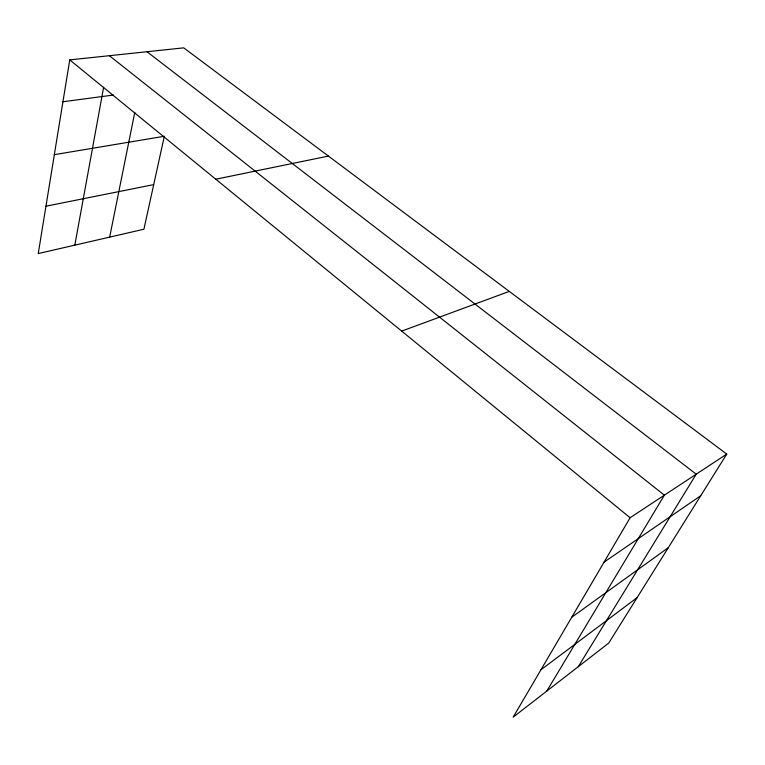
<?xml version="1.0" encoding="UTF-8"?>
<svg xmlns="http://www.w3.org/2000/svg" width="765" height="765" viewBox="0 0 765 765"><rect width="100%" height="100%" fill="white"/><g stroke="black" fill="none" stroke-linecap="round" stroke-linejoin="round"><path stroke-width="1.15" d="M726.75 454.075L630.102 517.733L513.172 717.149L608.739 643.069L726.75 454.075L183.734 47.851L69.749 59.89L38.25 253.569L143.916 229.232L164.322 136.266L54.334 154.664M74.817 245.144L103.638 87.229M109.672 237.121L134.783 112.331M546.755 691.12L664.374 495.165L109.385 55.702M578.254 666.698L696.217 474.185L146.985 51.733M540.941 669.786L637.063 597.704M571.751 617.24L668.275 547.721M604.054 562.16L700.74 495.72M401.682 331.102L509.299 291.398M215.797 179.22L328.415 156.079M45.948 206.206L153.708 184.623M62.94 101.755L113.497 95.032M69.749 59.89L630.102 517.733"/></g></svg>
